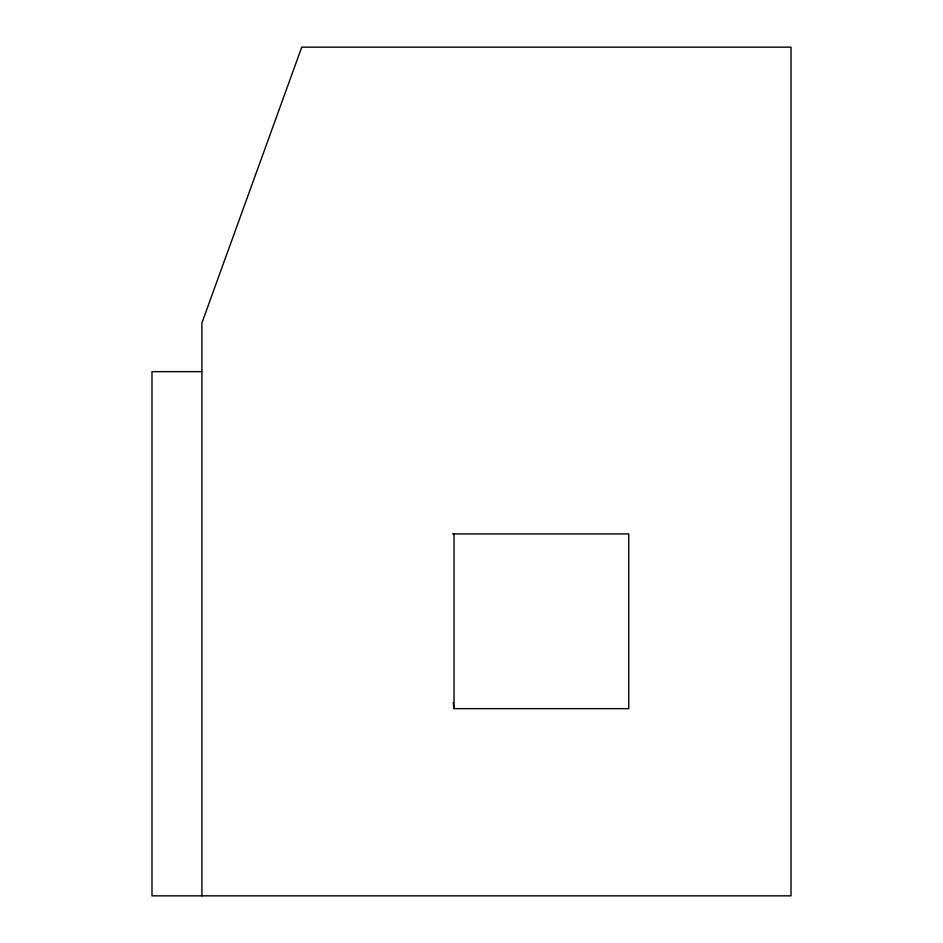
<?xml version="1.0" encoding="UTF-8"?>
<svg xmlns="http://www.w3.org/2000/svg" width="943" height="943" viewBox="0 0 943 943"><rect width="100%" height="100%" fill="white"/><g stroke="black" fill="none" stroke-linecap="round" stroke-linejoin="round"><path stroke-width="1.41" d="M201.908 371.648L151.988 371.648L151.988 895.85L791.012 895.85L791.012 47.15L301.76 47.15L201.908 322.93L201.908 895.85M452.616 533.903L628.757 533.903L628.757 708.641L454.031 708.641L453.194 702.818M454.031 533.903L454.031 708.641"/></g></svg>
